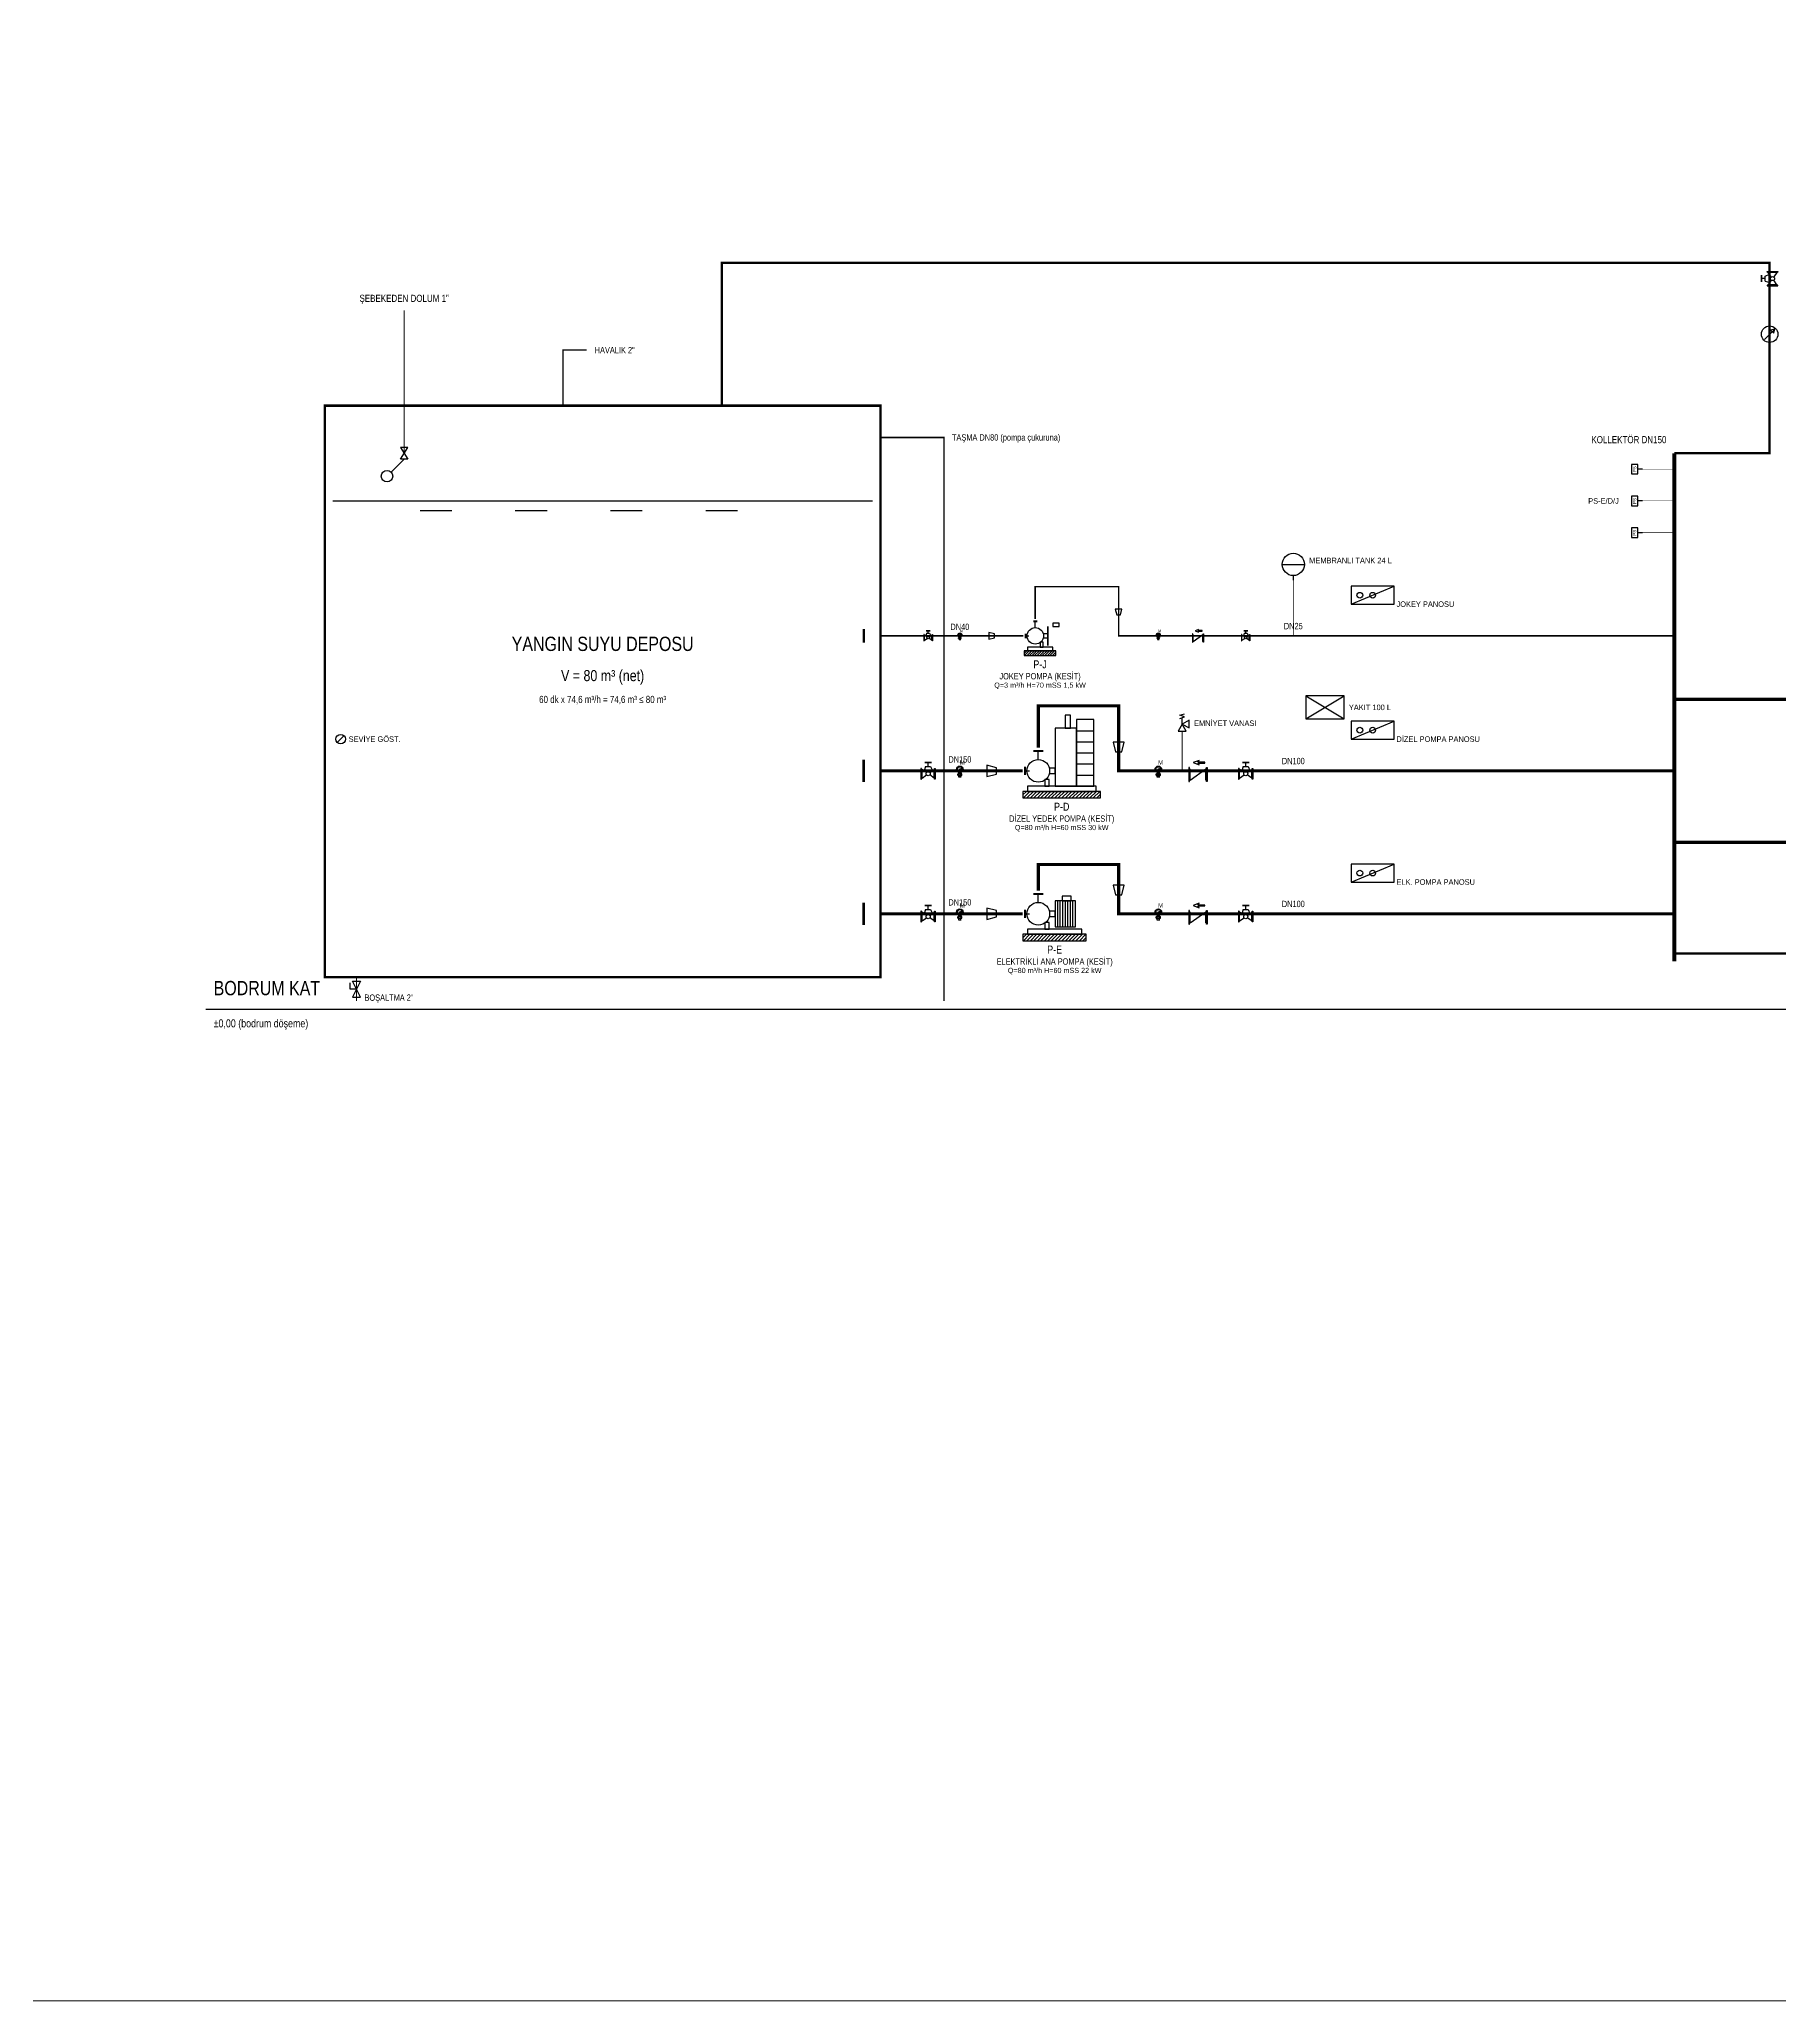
# Model space of a CAD drawing. Header units: centimetres. Extents: x 247996 to 315152, y -468471 to -440326.
# Drawn here: x 256590 to 258783, y -458149 to -455678 of the extents above; entities that cross this region are included whole.
import ezdxf
from ezdxf.enums import TextEntityAlignment as Align

# ---------------------------------------------------------------- set-up
doc = ezdxf.new("R2010")
doc.units = ezdxf.units.CM
doc.layers.add('SCOTT-ANTED', color=144, linetype='Continuous', lineweight=0)
for name, color, linetype in [('SCOTT-MTY-SPRINKLER-BORU', 140, 'Continuous'), ('SCOTT-MTY-VANA', 1, 'Continuous'), ('SCOTT-MTY-YANGIN-DEPO', 4, 'Continuous'), ('SCOTT-MTY-YANGIN-DOLAP-BORU', 1, 'Continuous'), ('SCOTT-MTY-YANGIN-POMPA', 30, 'Continuous'), ('SCOTT-MTY-YANGIN-SEMA', 7, 'Continuous'), ('SCOTT-MTY-YANGIN-VANA', 1, 'Continuous')]:
    doc.layers.add(name, color=color, linetype=linetype)
doc.styles.add('ROTAS', font='arial.ttf')

# ---------------------------------------------------------------- blocks, each defined once
blk = doc.blocks.new('Y-SAMANDIRA')
blk.add_line((6, 0), (20, -14))
blk.add_lwpolyline([(-6, -4), (6, 4), (6, -4), (-6, 4)], close=True)
blk.add_circle((24, -18), 6)
blk = doc.blocks.new('MTY-KURESEL VANA')
at = {"layer": 'SCOTT-MTY-VANA'}
for p, q in [((0, 0), (0, 8)), ((0, 8), (8, 8))]:
    blk.add_line(p, q, dxfattribs=at)
blk.add_lwpolyline([(-10, 5), (-10, -5), (10, 5), (10, -5), (-10, 5)], dxfattribs=at)
blk.add_attdef('CAP', (-1.1, -2.7), '', height=2.5, dxfattribs=at)
blk = doc.blocks.new('Y-CAM')
blk.add_line((-3, -3), (3, 3))
blk.add_circle((0, 0), 5)
blk = doc.blocks.new('Y-VORTEX')
for p, q in [((-14, 2), (14, 2)), ((-14, 0), (14, 0))]:
    blk.add_line(p, q)
blk = doc.blocks.new('ASL-OSY')
for p, q in [((-4.4, -4.6), (-17.1, 4.1)), ((-17.1, -20.2), (-17.1, 4.1)), ((-6.9, 12), (-10.8, -0.2)), ((-6.9, 12), (7.1, 12)), ((4.6, -4.5), (17.1, 4.1)), ((7.1, 12), (12.1, 0.7)), ((17.1, -20.2), (17.1, 4.1)), ((-17.1, -20.2), (-4.4, -11.4)), ((17.1, -20.2), (4.6, -11.5))]:
    blk.add_line(p, q)
for points in [[(-18.2, 7), (-20, 7), (-20, -23), (-18.2, -23), (-18.2, 7)], [(0.1, 23), (9.8, 23), (-9.1, 23), (0.1, 23)], [(0.1, 12), (0.1, 23)], [(18.2, 7), (20, 7), (20, -23), (18.2, -23), (18.2, 7)]]:
    blk.add_lwpolyline(points)
blk.add_circle((0.1, -8), 5.68)
blk = doc.blocks.new('ASL-MANO')
for p, q in [((-8.9, 5.3), (-7, 5.3)), ((-7.7, 9.7), (-6, 8.8)), ((-7.7, 0.9), (-6.1, 1.8)), ((-4.4, 13), (-3.5, 11.4)), ((-0.5, 6.4), (7, 9.3)), ((0, 12.3), (0, 14.2)), ((0.7, 4.3), (7, 9.3)), ((3.5, 11.3), (4.5, 13)), ((6, 1.8), (7.7, 0.8)), ((6.1, 8.8), (7.7, 9.7)), ((7, 5.3), (8.9, 5.3)), ((-7.3, -10.5), (-6.2, -9.9)), ((-7.3, -15.1), (-7.3, -10.5)), ((-7.3, -15.1), (-6.2, -15.7)), ((-6.2, -9.9), (6.2, -9.9)), ((-6.2, -15.7), (6.2, -15.7)), ((-6.2, -15.7), (6.2, -15.7)), ((-4.7, -21.4), (4.7, -21.4)), ((-4.3, -15.1), (-4.3, -10.5)), ((-3.8, -15.7), (3.8, -15.7)), ((-3.8, -21.4), (-3.8, -15.7)), ((-3.1, -9.9), (-3.1, -5.8)), ((3.1, -9.9), (3.1, -5.8)), ((3.8, -21.4), (3.8, -15.7)), ((4.3, -15.1), (4.3, -10.5)), ((6.2, -9.9), (7.3, -10.5)), ((6.2, -15.7), (7.3, -15.1)), ((7.3, -15.1), (7.3, -10.5))]:
    blk.add_line(p, q)
for points in [[(-0.4, 6.4), (-0.6, 6.3), (-0.8, 6.1), (-1, 6), (-1.1, 5.7), (-1.2, 5.5), (-1.2, 5.3), (-1.1, 5), (-1.1, 4.8), (-1, 4.6), (-0.8, 4.4), (-0.6, 4.3), (-0.4, 4.2), (-0.1, 4.1), (0.1, 4.1), (0.3, 4.2), (0.6, 4.2), (0.8, 4.4)], [(-4.3, -10.5), (-4.6, -10.2), (-5, -10), (-5.4, -9.9), (-5.9, -9.9), (-6.3, -9.9)], [(-6.3, -15.7), (-5.9, -15.7), (-5.4, -15.7), (-5, -15.5), (-4.6, -15.3), (-4.3, -15.1)], [(4.3, -10.5), (2.2, -10), (0, -9.9), (-2.2, -10), (-4.3, -10.5)], [(-4.3, -15.1), (-2.2, -15.5), (0, -15.7), (2.2, -15.5), (4.3, -15.1)], [(6.3, -9.9), (5.9, -9.9), (5.4, -9.9), (5, -10), (4.6, -10.2), (4.3, -10.5)], [(4.3, -15.1), (4.6, -15.3), (5, -15.5), (5.4, -15.7), (5.9, -15.7), (6.3, -15.7)]]:
    blk.add_lwpolyline(points)
for radius in [11.5, 9.67, 0.534]:
    blk.add_circle((0, 5.3), radius)
at = {"style": 'ROTAS'}
blk.add_text('M', height=15.6, dxfattribs=at).set_placement((-1, 21.4))
blk = doc.blocks.new('Y-RED')
blk.add_lwpolyline([(-6, -7), (6, -4), (6, 4), (-6, 7)], close=True)
blk = doc.blocks.new('ASL-CEK')
for p, q in [((-17.1, -19.8), (-17.1, 4.5)), ((17.1, -19.8), (17.1, 4.5))]:
    blk.add_line(p, q)
for points in [[(-18.2, 7.4), (-20, 7.4), (-20, -22.6), (-18.2, -22.6), (-18.2, 7.4)], [(-17.1, -19.8), (17.1, 4.5)], [(-10.8, 17.8), (2.2, 13), (-0.3, 16.8), (14.7, 16.8), (14.7, 18.8), (-0.3, 18.8), (2.2, 22.6), (-10.8, 17.8)], [(18.2, 7.4), (20, 7.4), (20, -22.6), (18.2, -22.6), (18.2, 7.4)]]:
    blk.add_lwpolyline(points)
blk = doc.blocks.new('Y-EMNIYET')
blk.add_line((0, 9), (0, 16))
for points in [[(-5, 0), (5, 0), (0, 9)], [(0, 9), (9, 4), (9, 14)]]:
    blk.add_lwpolyline(points, close=True)
blk.add_lwpolyline([(-3, 16), (3, 18), (-3, 20), (3, 22)])
blk = doc.blocks.new('Y-MTANK')
for p, q in [((-14, 0), (14, 0)), ((0, -14), (0, -20))]:
    blk.add_line(p, q)
blk.add_circle((0, 0), 14)
blk = doc.blocks.new('Y-PS')
blk.add_line((0, 0), (0, 6))
blk.add_lwpolyline([(-6, 6), (6, 6), (6, 14), (-6, 14)], close=True)
at = {"style": 'ROTAS'}
blk.add_text('PS', height=4, dxfattribs=at).set_placement((0, 10), align=Align.MIDDLE_CENTER)
blk = doc.blocks.new('Y-PANO')
blk.add_lwpolyline([(-30, 0), (30, 0), (30, 25), (-30, 25)], close=True)
blk.add_lwpolyline([(-30, 0), (30, 25)])
for centre in [(-18, 12.5), (0, 12.5)]:
    blk.add_circle(centre, 4)
blk = doc.blocks.new('Y-YAKIT')
for p, q in [((-30, -18), (30, 18)), ((-30, 18), (30, -18))]:
    blk.add_line(p, q)
blk.add_lwpolyline([(-30, -18), (30, -18), (30, 18), (-30, 18)], close=True)
blk = doc.blocks.new('Y-DEBI')
blk.add_line((-5, -5), (5, 5))
blk.add_lwpolyline([(5, 5), (1, 4), (4, 1)], close=True)
blk.add_circle((0, 0), 8)

msp = doc.modelspace()

# ---------------------------------------------------------------- linework, layer by layer
at = {"layer": 'SCOTT-ANTED'}
msp.add_line((276712.4, -458149.1), (248038.8, -458149.1), dxfattribs=at)
at = {"layer": 'SCOTT-MTY-SPRINKLER-BORU', "const_width": 4}
for points in [[(258650, -456510), (259500, -456510), (259500, -451250)], [(258650, -456690), (260000, -456690)]]:
    msp.add_lwpolyline(points, dxfattribs=at)
at = {"layer": 'SCOTT-MTY-YANGIN-DEPO'}
for p, q in [((256960, -456260), (257640, -456260)), ((257070, -456272), (257110, -456272)), ((257190, -456272), (257230, -456272)), ((257310, -456272), (257350, -456272)), ((257430, -456272), (257470, -456272))]:
    msp.add_line(p, q, dxfattribs=at)
for points, const_width in [([(257050, -456020), (257050, -456200)], 1.5), ([(257250, -456140), (257250, -456070), (257280, -456070)], 1.5), ([(257650, -456180), (257730, -456180), (257730, -456890)], 2), ([(256990, -456860), (256990, -456890)], 1.5)]:
    msp.add_lwpolyline(points, dxfattribs=dict(at, const_width=const_width))
at = {"layer": 'SCOTT-MTY-YANGIN-DEPO', "const_width": 3}
msp.add_lwpolyline([(256950, -456860), (257650, -456860), (257650, -456140), (256950, -456140)], close=True, dxfattribs=at)
at = {"layer": 'SCOTT-MTY-YANGIN-DOLAP-BORU', "const_width": 3}
msp.add_lwpolyline([(258650, -456830), (263400, -456830)], dxfattribs=at)
at = {"layer": 'SCOTT-MTY-YANGIN-POMPA'}
for p, q in [((257847.3, -456411.6), (257842.7, -456411.6)), ((257847.3, -456412.4), (257842.7, -456412.4)), ((257845, -456419.6), (257845, -456412)), ((257860.6, -456442), (257860.6, -456418)), ((257860.7, -456442), (257860.7, -456418)), ((257860.8, -456442), (257860.8, -456418)), ((257860.8, -456442), (257860.8, -456418)), ((257860.9, -456442), (257860.9, -456418)), ((257860.9, -456442), (257860.9, -456418)), ((257861, -456442), (257861, -456418)), ((257831, -456452), (257834.2, -456448.8)), ((257831.4, -456454.8), (257837.4, -456448.8)), ((257832.6, -456432.8), (257832.6, -456427.2)), ((257833, -456430), (257837, -456430)), ((257833.4, -456432.8), (257833.4, -456427.2)), ((257834.6, -456454.8), (257840.6, -456448.8)), ((257837.8, -456454.8), (257843.8, -456448.8)), ((257841, -456454.8), (257847, -456448.8)), ((257844.2, -456454.8), (257850.2, -456448.8)), ((257847.4, -456454.8), (257853.4, -456448.8)), ((257850.6, -456454.8), (257856.6, -456448.8)), ((257853.8, -456454.8), (257859.8, -456448.8)), ((257857, -456454.8), (257863, -456448.8)), ((257860.2, -456454.8), (257866.2, -456448.8)), ((257863.4, -456454.8), (257869.4, -456448.8)), ((257866.6, -456454.8), (257871, -456450.4)), ((257869.8, -456454.8), (257871, -456453.6)), ((257896.9, -456549.4), (257918.9, -456549.4)), ((257896.9, -456563.3), (257918.9, -456563.3)), ((257831.7, -456605.1), (257831.7, -456594.9)), ((257832.8, -456605.1), (257832.8, -456594.9)), ((257854.8, -456574.7), (257842.7, -456574.7)), ((257854.8, -456575.8), (257842.7, -456575.8)), ((257848.8, -456585.7), (257848.8, -456575.2)), ((257896.9, -456577.3), (257918.9, -456577.3)), ((257896.9, -456591.3), (257918.9, -456591.3)), ((257832.2, -456600), (257837.8, -456600)), ((257896.9, -456605.3), (257918.9, -456605.3)), ((257829.5, -456630.2), (257833.9, -456625.8)), ((257830, -456634.1), (257838.3, -456625.8)), ((257834.5, -456634.1), (257842.7, -456625.8)), ((257838.9, -456634.1), (257847.1, -456625.8)), ((257843.2, -456634.1), (257851.5, -456625.8)), ((257847.6, -456634.1), (257855.9, -456625.8)), ((257852, -456634.1), (257860.3, -456625.8)), ((257856.5, -456634.1), (257864.7, -456625.8)), ((257860.9, -456634.1), (257869.1, -456625.8)), ((257865.2, -456634.1), (257873.5, -456625.8)), ((257869.6, -456634.1), (257877.9, -456625.8)), ((257874, -456634.1), (257882.3, -456625.8)), ((257878.5, -456634.1), (257886.7, -456625.8)), ((257882.9, -456634.1), (257891.1, -456625.8)), ((257887.2, -456634.1), (257895.5, -456625.8)), ((257891.6, -456634.1), (257899.9, -456625.8)), ((257896, -456634.1), (257904.3, -456625.8)), ((257900.5, -456634.1), (257908.7, -456625.8)), ((257904.9, -456634.1), (257913.1, -456625.8)), ((257909.2, -456634.1), (257917.5, -456625.8)), ((257913.6, -456634.1), (257921.9, -456625.8)), ((257918, -456634.1), (257926.3, -456625.8)), ((257922.5, -456634.1), (257927.2, -456629.4)), ((257926.9, -456634.1), (257927.2, -456633.8)), ((257854.8, -456754.7), (257842.7, -456754.7)), ((257854.8, -456755.8), (257842.7, -456755.8)), ((257848.8, -456765.7), (257848.8, -456755.2)), ((257873.4, -456796.5), (257873.4, -456763.5)), ((257876.5, -456796.5), (257876.5, -456763.5)), ((257879.7, -456796.5), (257879.7, -456763.5)), ((257882.9, -456796.5), (257882.9, -456763.5)), ((257886, -456796.5), (257886, -456763.5)), ((257889.2, -456796.5), (257889.2, -456763.5)), ((257892.3, -456796.5), (257892.3, -456763.5)), ((257831.7, -456785.1), (257831.7, -456774.9)), ((257832.2, -456780), (257837.8, -456780)), ((257832.8, -456785.1), (257832.8, -456774.9)), ((257829.5, -456810.2), (257833.9, -456805.8)), ((257830, -456814.1), (257838.3, -456805.8)), ((257834.5, -456814.1), (257842.7, -456805.8)), ((257838.9, -456814.1), (257847.1, -456805.8)), ((257843.2, -456814.1), (257851.5, -456805.8)), ((257847.6, -456814.1), (257855.9, -456805.8)), ((257852, -456814.1), (257860.3, -456805.8)), ((257856.5, -456814.1), (257864.7, -456805.8)), ((257860.9, -456814.1), (257869.1, -456805.8)), ((257865.2, -456814.1), (257873.5, -456805.8)), ((257869.6, -456814.1), (257877.9, -456805.8)), ((257874, -456814.1), (257882.3, -456805.8)), ((257878.5, -456814.1), (257886.7, -456805.8)), ((257882.9, -456814.1), (257891.1, -456805.8)), ((257887.2, -456814.1), (257895.5, -456805.8)), ((257891.6, -456814.1), (257899.9, -456805.8)), ((257896, -456814.1), (257904.3, -456805.8)), ((257900.5, -456814.1), (257908.7, -456805.8)), ((257904.9, -456814.1), (257909.2, -456809.7))]:
    msp.add_line(p, q, dxfattribs=at)
for points, const_width in [([(258650, -456200), (258770, -456200), (258770, -455960), (257450, -455960), (257450, -456140)], 3), ([(258650, -456840), (258650, -456200)], 5), ([(258650, -456220), (258610, -456220)], 0.5), ([(258650, -456260), (258610, -456260)], 0.5), ([(258650, -456300), (258610, -456300)], 0.5), ([(257845, -456408.8), (257845, -456368), (257950, -456368), (257950, -456430), (258650, -456430)], 2), ([(258170, -456360), (258170, -456430)], 1), ([(257650, -456430), (257830, -456430)], 2), ([(257848.8, -456570.8), (257848.8, -456518), (257950, -456518), (257950, -456600), (258650, -456600)], 4), ([(258030, -456600), (258030, -456550)], 1.5), ([(257650, -456600), (257829.2, -456600)], 4), ([(257848.8, -456750.8), (257848.8, -456718), (257950, -456718), (257950, -456780), (258650, -456780)], 4), ([(257650, -456780), (257829.2, -456780)], 4)]:
    msp.add_lwpolyline(points, dxfattribs=dict(at, const_width=const_width))
for points in [[(257860.6, -456442), (257861, -456442), (257861, -456418), (257860.6, -456418)], [(257867, -456418), (257875, -456418), (257875, -456414), (257867, -456414)], [(257831, -456454.8), (257871, -456454.8), (257871, -456448.8), (257831, -456448.8)], [(257835, -456448.8), (257867, -456448.8), (257867, -456444), (257835, -456444)], [(257851, -456444), (257855, -456444), (257855, -456438), (257851, -456438)], [(257855.4, -456432.4), (257860.6, -456432.4), (257860.6, -456427.6), (257855.4, -456427.6)], [(257870.2, -456619.2), (257896.9, -456619.2), (257896.9, -456546.4), (257870.2, -456546.4)], [(257882.7, -456546.4), (257889.3, -456546.4), (257889.3, -456529.9), (257882.7, -456529.9)], [(257896.9, -456619.2), (257918.9, -456619.2), (257918.9, -456535.4), (257896.9, -456535.4)], [(257863, -456603.3), (257870.2, -456603.3), (257870.2, -456596.7), (257863, -456596.7)], [(257835, -456625.8), (257921.7, -456625.8), (257921.7, -456619.2), (257835, -456619.2)], [(257857, -456619.2), (257862.5, -456619.2), (257862.5, -456611), (257857, -456611)], [(257829.5, -456634.1), (257927.2, -456634.1), (257927.2, -456625.8), (257829.5, -456625.8)], [(257870.2, -456796.5), (257895.5, -456796.5), (257895.5, -456763.5), (257870.2, -456763.5)], [(257879, -456763.5), (257890, -456763.5), (257890, -456758), (257879, -456758)], [(257857, -456799.2), (257862.5, -456799.2), (257862.5, -456791), (257857, -456791)], [(257863, -456783.3), (257870.2, -456783.3), (257870.2, -456776.7), (257863, -456776.7)], [(257829.5, -456814.1), (257909.2, -456814.1), (257909.2, -456805.8), (257829.5, -456805.8)], [(257835, -456805.8), (257903.8, -456805.8), (257903.8, -456799.2), (257835, -456799.2)]]:
    msp.add_lwpolyline(points, close=True, dxfattribs=at)
for centre, radius in [((257845, -456430), 10.4), ((257848.8, -456600), 14.3), ((257848.8, -456780), 14.3)]:
    msp.add_circle(centre, radius, dxfattribs=at)
at = {"layer": 'SCOTT-MTY-YANGIN-SEMA'}
msp.add_lwpolyline([(256800, -456900), (263900, -456900)], dxfattribs=at)

# ---------------------------------------------------------------- block references
at = {"layer": 'SCOTT-MTY-YANGIN-DEPO', "xscale": 1.2, "yscale": 1.2, "rotation": -90}
msp.add_blockref('Y-SAMANDIRA', (257050, -456200), dxfattribs=at)
at = {"layer": 'SCOTT-MTY-YANGIN-DEPO', "xscale": 1.2, "yscale": 1.2}
msp.add_blockref('Y-CAM', (256970, -456560), dxfattribs=at)
at = {"layer": 'SCOTT-MTY-YANGIN-POMPA'}
for name, p, xscale, yscale in [('Y-DEBI', (258770, -456050), 1.3, 1.3), ('Y-PANO', (258270, -456390), 0.9, 0.9), ('Y-YAKIT', (258210, -456520), 0.8, 0.8), ('Y-PANO', (258270, -456560), 0.9, 0.9), ('Y-PANO', (258270, -456740), 0.9, 0.9)]:
    msp.add_blockref(name, p, dxfattribs=dict(at, xscale=xscale, yscale=yscale))
msp.add_blockref('Y-MTANK', (258170, -456340), dxfattribs=at)
at = {"layer": 'SCOTT-MTY-YANGIN-POMPA', "xscale": 0.6, "yscale": 0.6, "rotation": 90}
msp.add_blockref('Y-VORTEX', (257630, -456430), dxfattribs=at)
at = {"layer": 'SCOTT-MTY-YANGIN-POMPA', "rotation": 90}
for p in [(257630, -456600), (257630, -456780)]:
    msp.add_blockref('Y-VORTEX', p, dxfattribs=at)
at = {"layer": 'SCOTT-MTY-YANGIN-VANA'}
for name, p, xscale, yscale, rotation in [('ASL-OSY', (258770, -455980), 0.45, 0.45, 90), ('Y-RED', (257950, -456400), 0.6, 0.6, -90)]:
    msp.add_blockref(name, p, dxfattribs=dict(at, xscale=xscale, yscale=yscale, rotation=rotation))
for name, p, rotation in [('Y-PS', (258610, -456220), 90), ('Y-PS', (258610, -456260), 90), ('Y-PS', (258610, -456300), 90), ('Y-RED', (257950, -456570), -90), ('Y-RED', (257950, -456750), -90), ('MTY-KURESEL VANA', (256990, -456875), 90)]:
    msp.add_blockref(name, p, dxfattribs=dict(at, rotation=rotation))
for name, p, xscale, yscale in [('ASL-OSY', (257710, -456430), 0.27, 0.27), ('ASL-MANO', (257750, -456430), 0.216, 0.216), ('ASL-MANO', (258000, -456430), 0.216, 0.216), ('ASL-CEK', (258050, -456430), 0.351, 0.351), ('ASL-OSY', (258110, -456430), 0.27, 0.27), ('Y-RED', (257790, -456430), 0.6, 0.6), ('ASL-OSY', (257710, -456600), 0.45, 0.45), ('ASL-MANO', (257750, -456600), 0.36, 0.36), ('ASL-MANO', (258000, -456600), 0.36, 0.36), ('ASL-CEK', (258050, -456600), 0.5850000000000001, 0.5850000000000001), ('ASL-OSY', (258110, -456600), 0.45, 0.45), ('ASL-OSY', (257710, -456780), 0.45, 0.45), ('ASL-MANO', (257750, -456780), 0.36, 0.36), ('ASL-MANO', (258000, -456780), 0.36, 0.36), ('ASL-CEK', (258050, -456780), 0.5850000000000001, 0.5850000000000001), ('ASL-OSY', (258110, -456780), 0.45, 0.45)]:
    msp.add_blockref(name, p, dxfattribs=dict(at, xscale=xscale, yscale=yscale))
for name, p in [('Y-EMNIYET', (258030, -456550)), ('Y-RED', (257790, -456600)), ('Y-RED', (257790, -456780))]:
    msp.add_blockref(name, p, dxfattribs=at)

# ---------------------------------------------------------------- texts
at = {"layer": 'SCOTT-MTY-YANGIN-DEPO', "style": 'ROTAS', "width": 0.8}
msp.add_text('ŞEBEKEDEN DOLUM 1"', height=9, dxfattribs=at).set_placement((257050, -456012), align=Align.BOTTOM_CENTER)
for s, height, p in [('HAVALIK 2"', 8, (257290, -456070)), ('TAŞMA DN80 (pompa çukuruna)', 8, (257740, -456180)), ('SEVİYE GÖST.', 7, (256980, -456560))]:
    msp.add_text(s, height=height, dxfattribs=at).set_placement(p, align=Align.MIDDLE_LEFT)
for s, height, p in [('YANGIN SUYU DEPOSU', 18, (257300, -456440)), ('V = 80 m³ (net)', 14, (257300, -456480)), ('60 dk x 74,6 m³/h = 74,6 m³ ≤ 80 m³', 9, (257300, -456510))]:
    msp.add_text(s, height=height, dxfattribs=at).set_placement(p, align=Align.MIDDLE_CENTER)
msp.add_text('BOŞALTMA 2"', height=8, dxfattribs=at).set_placement((257000, -456892), align=Align.BOTTOM_LEFT)
at = {"layer": 'SCOTT-MTY-YANGIN-POMPA', "style": 'ROTAS', "width": 0.8}
msp.add_text('KOLLEKTÖR DN150', height=9, dxfattribs=at).set_placement((258640, -456190), align=Align.BOTTOM_RIGHT)
msp.add_text('PS-E/D/J', height=7, dxfattribs=at).set_placement((258580, -456260), align=Align.MIDDLE_RIGHT)
for s, p in [('MEMBRANLI TANK 24 L', (258190, -456335)), ('JOKEY PANOSU', (258300, -456390)), ('YAKIT 100 L', (258240, -456520)), ('EMNİYET VANASI', (258045, -456540)), ('DİZEL POMPA PANOSU', (258300, -456560)), ('ELK. POMPA PANOSU', (258300, -456740))]:
    msp.add_text(s, height=7, dxfattribs=at).set_placement(p, align=Align.MIDDLE_LEFT)
for s, p in [('DN40', (257750, -456425)), ('DN25', (258170, -456424)), ('DN150', (257750, -456592)), ('DN100', (258170, -456594)), ('DN150', (257750, -456772)), ('DN100', (258170, -456774))]:
    msp.add_text(s, height=8, dxfattribs=at).set_placement(p, align=Align.BOTTOM_CENTER)
for s, height, p in [('JOKEY POMPA (KESİT)', 8, (257851, -456476.8)), ('P-J', 10, (257851, -456460.8)), ('Q=3 m³/h H=70 mSS 1,5 kW', 6.5, (257851, -456488.8)), ('P-D', 10, (257878.3, -456640.1)), ('DİZEL YEDEK POMPA (KESİT)', 8, (257878.3, -456656.1)), ('Q=80 m³/h H=60 mSS 30 kW', 6.5, (257878.3, -456668.1)), ('P-E', 10, (257869.4, -456820.1)), ('ELEKTRİKLİ ANA POMPA (KESİT)', 8, (257869.4, -456836.1)), ('Q=80 m³/h H=60 mSS 22 kW', 6.5, (257869.4, -456848.1))]:
    msp.add_text(s, height=height, dxfattribs=at).set_placement(p, align=Align.TOP_CENTER)
at = {"layer": 'SCOTT-MTY-YANGIN-SEMA', "style": 'ROTAS', "width": 0.8}
for s, height, p in [('BODRUM KAT', 18, (256810, -456888)), ('±0,00 (bodrum döşeme)', 10, (256810, -456926))]:
    msp.add_text(s, height=height, dxfattribs=at).set_placement(p, align=Align.BOTTOM_LEFT)

doc.saveas('drawing.dxf')
